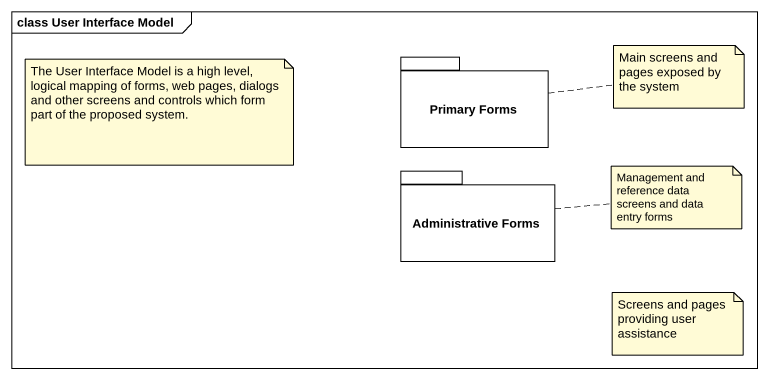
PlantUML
@startuml
mainframe class User Interface Model
package "Primary Forms" as Primary_Forms {
}
package "Administrative Forms" as Administrative_Forms {
}
note as N1
  The User Interface Model is a high level, logical mapping of forms, web pages, dialogs and other screens and controls which form part of the proposed system.
end note
note right of Primary_Forms : Main screens and pages exposed by the system
note right of Administrative_Forms : Management and reference data screens and data entry forms
note as N4
  Screens and pages providing user assistance
end note
@enduml
